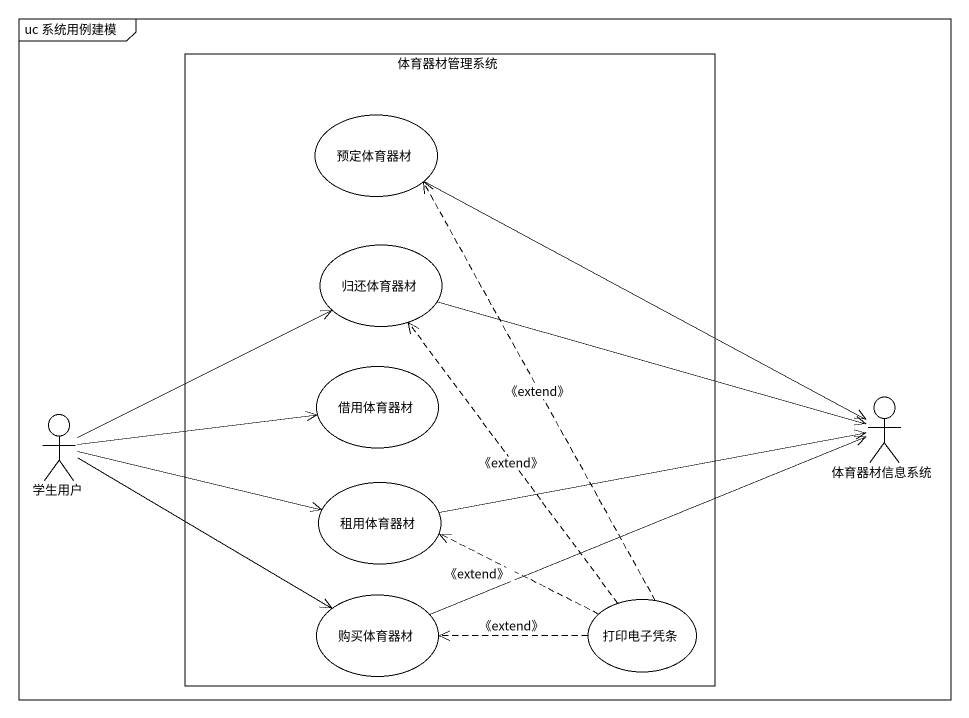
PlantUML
@startuml
mainframe uc 系统用例建模
rectangle 体育器材管理系统 {
  usecase 预定体育器材
  usecase 归还体育器材
  usecase 借用体育器材
  usecase 租用体育器材
  usecase 购买体育器材
  usecase 打印电子凭条
}
actor 学生用户
actor 体育器材信息系统
预定体育器材 -right-> 体育器材信息系统
归还体育器材 -right-> 体育器材信息系统
学生用户 -right-> 归还体育器材
学生用户 -right-> 借用体育器材
学生用户 -right-> 租用体育器材
学生用户 -right-> 购买体育器材
租用体育器材 -right-> 体育器材信息系统
购买体育器材 -right-> 体育器材信息系统
打印电子凭条 .up.> 预定体育器材 : 《extend》
打印电子凭条 .up.> 归还体育器材 : 《extend》
打印电子凭条 .left.> 租用体育器材 : 《extend》
打印电子凭条 .left.> 购买体育器材 : 《extend》
@enduml
